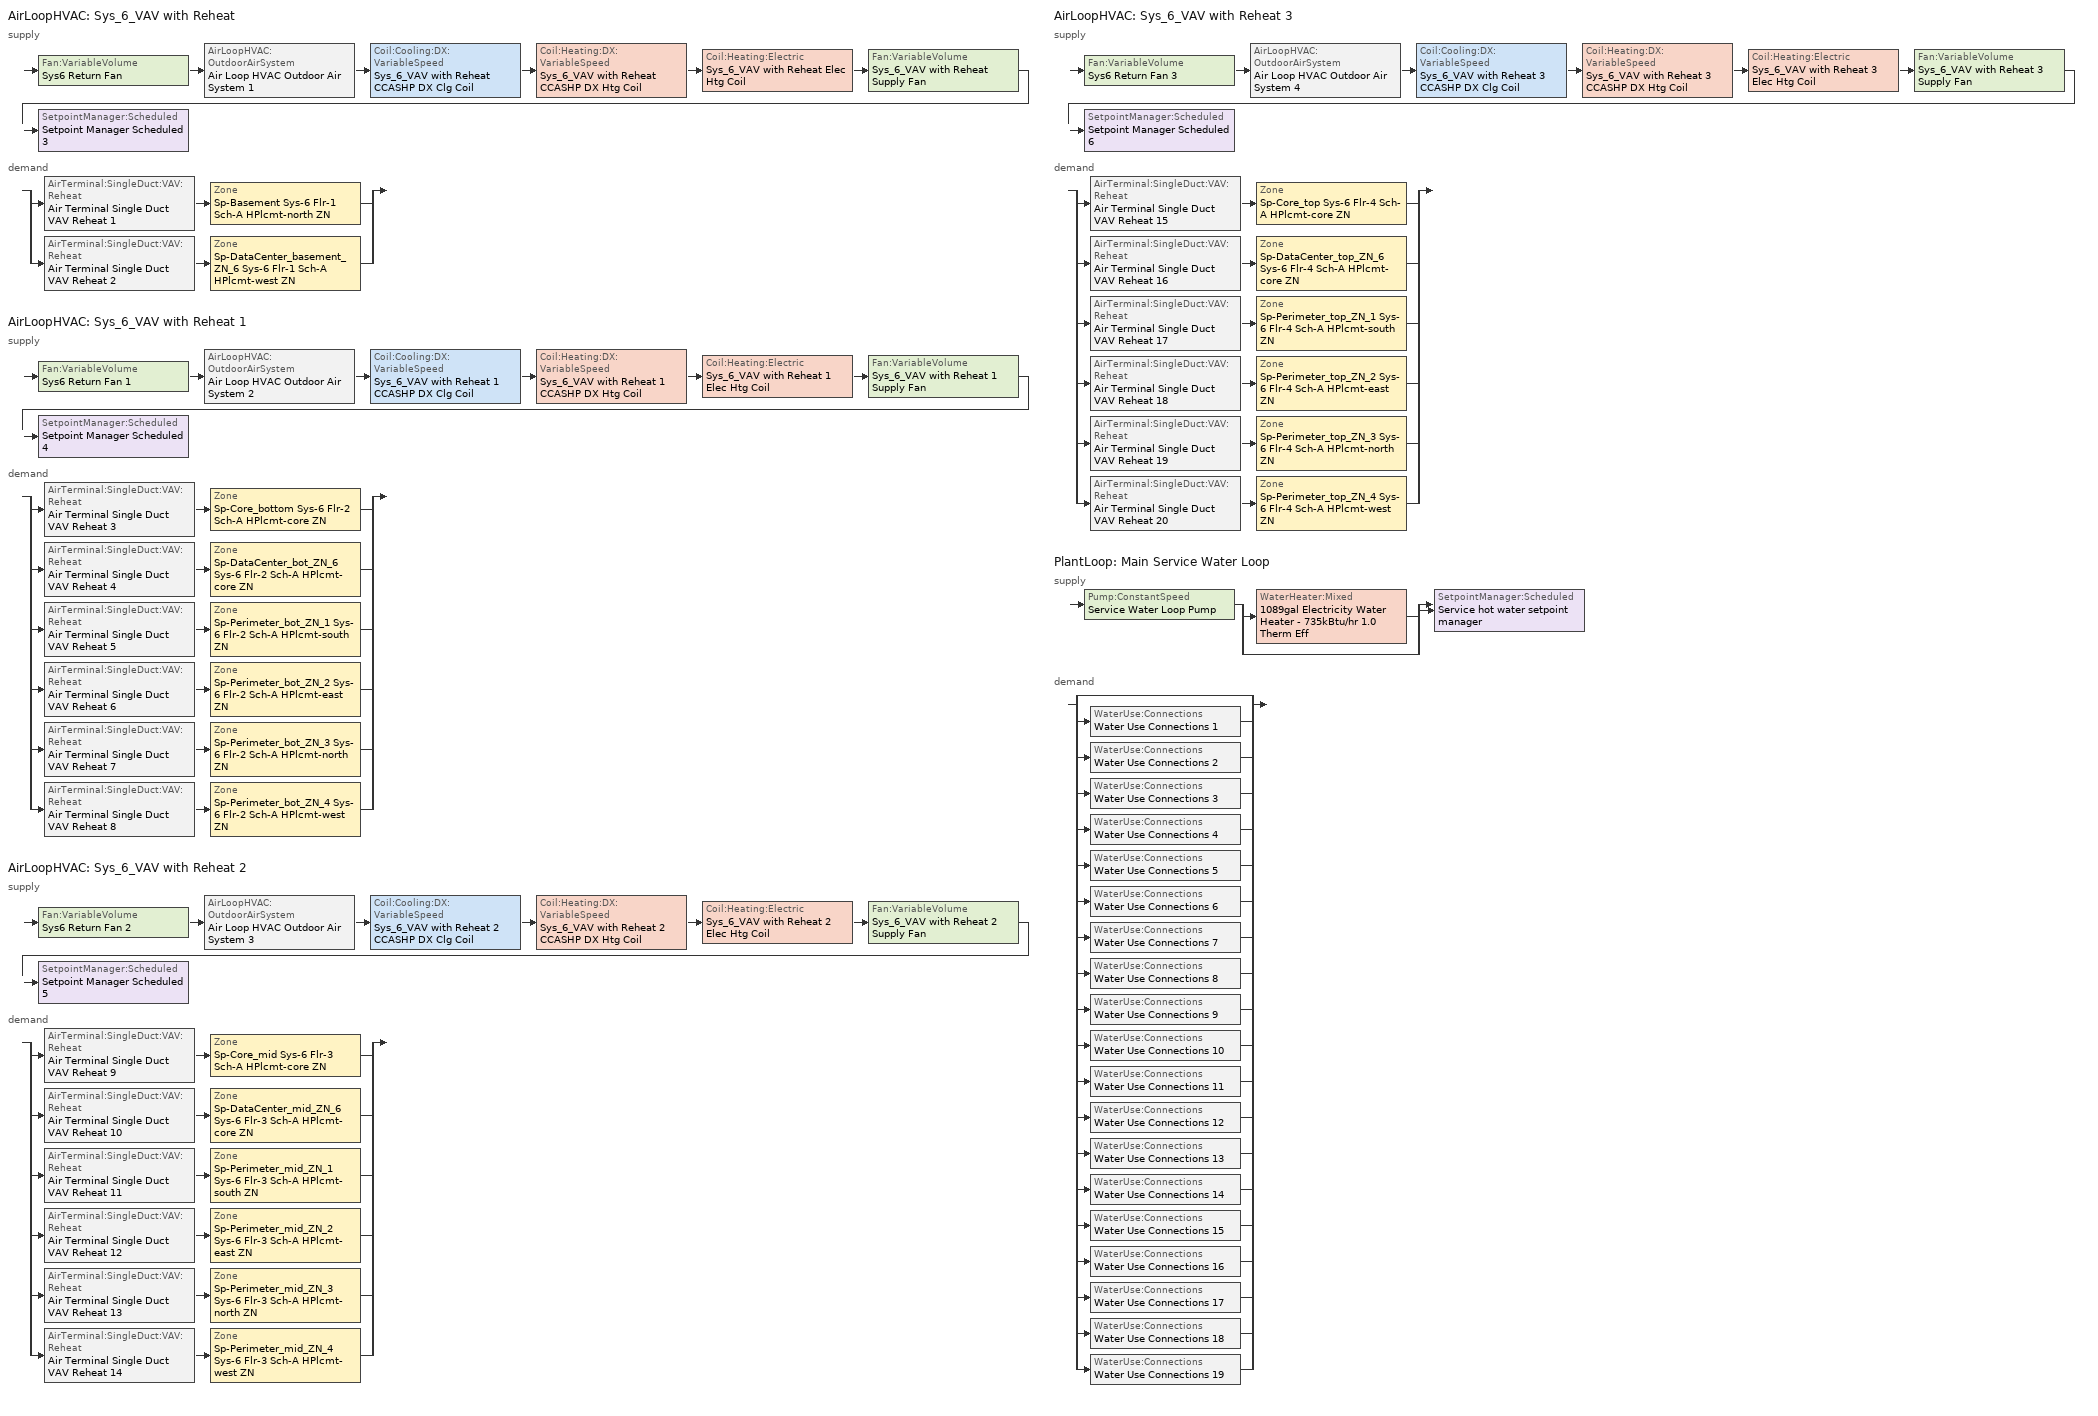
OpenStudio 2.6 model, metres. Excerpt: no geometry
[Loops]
AirLoopHVAC 'Sys_6_VAV with Reheat'
 supply: Fan:VariableVolume 'Sys6 Return Fan' > AirLoopHVAC:OutdoorAirSystem 'Air Loop HVAC Outdoor Air System 1' > Coil:Cooling:DX:VariableSpeed 'Sys_6_VAV with Reheat CCASHP DX Clg Coil' > Coil:Heating:DX:VariableSpeed 'Sys_6_VAV with Reheat CCASHP DX Htg Coil' > Coil:Heating:Electric 'Sys_6_VAV with Reheat Elec Htg Coil' > Fan:VariableVolume 'Sys_6_VAV with Reheat Supply Fan' > SetpointManager:Scheduled 'Setpoint Manager Scheduled 3'
 demand: split
  | AirTerminal:SingleDuct:VAV:Reheat 'Air Terminal Single Duct VAV Reheat 1' > Zone 'Sp-Basement Sys-6 Flr-1 Sch-A HPlcmt-north ZN'
  | AirTerminal:SingleDuct:VAV:Reheat 'Air Terminal Single Duct VAV Reheat 2' > Zone 'Sp-DataCenter_basement_ZN_6 Sys-6 Flr-1 Sch-A HPlcmt-west ZN'
AirLoopHVAC 'Sys_6_VAV with Reheat 1'
 supply: Fan:VariableVolume 'Sys6 Return Fan 1' > AirLoopHVAC:OutdoorAirSystem 'Air Loop HVAC Outdoor Air System 2' > Coil:Cooling:DX:VariableSpeed 'Sys_6_VAV with Reheat 1 CCASHP DX Clg Coil' > Coil:Heating:DX:VariableSpeed 'Sys_6_VAV with Reheat 1 CCASHP DX Htg Coil' > Coil:Heating:Electric 'Sys_6_VAV with Reheat 1 Elec Htg Coil' > Fan:VariableVolume 'Sys_6_VAV with Reheat 1 Supply Fan' > SetpointManager:Scheduled 'Setpoint Manager Scheduled 4'
 demand: split
  | AirTerminal:SingleDuct:VAV:Reheat 'Air Terminal Single Duct VAV Reheat 3' > Zone 'Sp-Core_bottom Sys-6 Flr-2 Sch-A HPlcmt-core ZN'
  | AirTerminal:SingleDuct:VAV:Reheat 'Air Terminal Single Duct VAV Reheat 4' > Zone 'Sp-DataCenter_bot_ZN_6 Sys-6 Flr-2 Sch-A HPlcmt-core ZN'
  | AirTerminal:SingleDuct:VAV:Reheat 'Air Terminal Single Duct VAV Reheat 5' > Zone 'Sp-Perimeter_bot_ZN_1 Sys-6 Flr-2 Sch-A HPlcmt-south ZN'
  | AirTerminal:SingleDuct:VAV:Reheat 'Air Terminal Single Duct VAV Reheat 6' > Zone 'Sp-Perimeter_bot_ZN_2 Sys-6 Flr-2 Sch-A HPlcmt-east ZN'
  | AirTerminal:SingleDuct:VAV:Reheat 'Air Terminal Single Duct VAV Reheat 7' > Zone 'Sp-Perimeter_bot_ZN_3 Sys-6 Flr-2 Sch-A HPlcmt-north ZN'
  | AirTerminal:SingleDuct:VAV:Reheat 'Air Terminal Single Duct VAV Reheat 8' > Zone 'Sp-Perimeter_bot_ZN_4 Sys-6 Flr-2 Sch-A HPlcmt-west ZN'
AirLoopHVAC 'Sys_6_VAV with Reheat 2'
 supply: Fan:VariableVolume 'Sys6 Return Fan 2' > AirLoopHVAC:OutdoorAirSystem 'Air Loop HVAC Outdoor Air System 3' > Coil:Cooling:DX:VariableSpeed 'Sys_6_VAV with Reheat 2 CCASHP DX Clg Coil' > Coil:Heating:DX:VariableSpeed 'Sys_6_VAV with Reheat 2 CCASHP DX Htg Coil' > Coil:Heating:Electric 'Sys_6_VAV with Reheat 2 Elec Htg Coil' > Fan:VariableVolume 'Sys_6_VAV with Reheat 2 Supply Fan' > SetpointManager:Scheduled 'Setpoint Manager Scheduled 5'
 demand: split
  | AirTerminal:SingleDuct:VAV:Reheat 'Air Terminal Single Duct VAV Reheat 9' > Zone 'Sp-Core_mid Sys-6 Flr-3 Sch-A HPlcmt-core ZN'
  | AirTerminal:SingleDuct:VAV:Reheat 'Air Terminal Single Duct VAV Reheat 10' > Zone 'Sp-DataCenter_mid_ZN_6 Sys-6 Flr-3 Sch-A HPlcmt-core ZN'
  | AirTerminal:SingleDuct:VAV:Reheat 'Air Terminal Single Duct VAV Reheat 11' > Zone 'Sp-Perimeter_mid_ZN_1 Sys-6 Flr-3 Sch-A HPlcmt-south ZN'
  | AirTerminal:SingleDuct:VAV:Reheat 'Air Terminal Single Duct VAV Reheat 12' > Zone 'Sp-Perimeter_mid_ZN_2 Sys-6 Flr-3 Sch-A HPlcmt-east ZN'
  | AirTerminal:SingleDuct:VAV:Reheat 'Air Terminal Single Duct VAV Reheat 13' > Zone 'Sp-Perimeter_mid_ZN_3 Sys-6 Flr-3 Sch-A HPlcmt-north ZN'
  | AirTerminal:SingleDuct:VAV:Reheat 'Air Terminal Single Duct VAV Reheat 14' > Zone 'Sp-Perimeter_mid_ZN_4 Sys-6 Flr-3 Sch-A HPlcmt-west ZN'
AirLoopHVAC 'Sys_6_VAV with Reheat 3'
 supply: Fan:VariableVolume 'Sys6 Return Fan 3' > AirLoopHVAC:OutdoorAirSystem 'Air Loop HVAC Outdoor Air System 4' > Coil:Cooling:DX:VariableSpeed 'Sys_6_VAV with Reheat 3 CCASHP DX Clg Coil' > Coil:Heating:DX:VariableSpeed 'Sys_6_VAV with Reheat 3 CCASHP DX Htg Coil' > Coil:Heating:Electric 'Sys_6_VAV with Reheat 3 Elec Htg Coil' > Fan:VariableVolume 'Sys_6_VAV with Reheat 3 Supply Fan' > SetpointManager:Scheduled 'Setpoint Manager Scheduled 6'
 demand: split
  | AirTerminal:SingleDuct:VAV:Reheat 'Air Terminal Single Duct VAV Reheat 15' > Zone 'Sp-Core_top Sys-6 Flr-4 Sch-A HPlcmt-core ZN'
  | AirTerminal:SingleDuct:VAV:Reheat 'Air Terminal Single Duct VAV Reheat 16' > Zone 'Sp-DataCenter_top_ZN_6 Sys-6 Flr-4 Sch-A HPlcmt-core ZN'
  | AirTerminal:SingleDuct:VAV:Reheat 'Air Terminal Single Duct VAV Reheat 17' > Zone 'Sp-Perimeter_top_ZN_1 Sys-6 Flr-4 Sch-A HPlcmt-south ZN'
  | AirTerminal:SingleDuct:VAV:Reheat 'Air Terminal Single Duct VAV Reheat 18' > Zone 'Sp-Perimeter_top_ZN_2 Sys-6 Flr-4 Sch-A HPlcmt-east ZN'
  | AirTerminal:SingleDuct:VAV:Reheat 'Air Terminal Single Duct VAV Reheat 19' > Zone 'Sp-Perimeter_top_ZN_3 Sys-6 Flr-4 Sch-A HPlcmt-north ZN'
  | AirTerminal:SingleDuct:VAV:Reheat 'Air Terminal Single Duct VAV Reheat 20' > Zone 'Sp-Perimeter_top_ZN_4 Sys-6 Flr-4 Sch-A HPlcmt-west ZN'
PlantLoop 'Main Service Water Loop'
 supply: Pump:ConstantSpeed 'Service Water Loop Pump' > split
  | WaterHeater:Mixed '1089gal Electricity Water Heater - 735kBtu/hr 1.0 Therm Eff'
  | bypass
  join > SetpointManager:Scheduled 'Service hot water setpoint manager'
 demand: split
  | bypass
  | WaterUse:Connections 'Water Use Connections 1'
  | WaterUse:Connections 'Water Use Connections 2'
  | WaterUse:Connections 'Water Use Connections 3'
  | WaterUse:Connections 'Water Use Connections 4'
  | WaterUse:Connections 'Water Use Connections 5'
  | WaterUse:Connections 'Water Use Connections 6'
  | WaterUse:Connections 'Water Use Connections 7'
  | WaterUse:Connections 'Water Use Connections 8'
  | WaterUse:Connections 'Water Use Connections 9'
  | WaterUse:Connections 'Water Use Connections 10'
  | WaterUse:Connections 'Water Use Connections 11'
  | WaterUse:Connections 'Water Use Connections 12'
  | WaterUse:Connections 'Water Use Connections 13'
  | WaterUse:Connections 'Water Use Connections 14'
  | WaterUse:Connections 'Water Use Connections 15'
  | WaterUse:Connections 'Water Use Connections 16'
  | WaterUse:Connections 'Water Use Connections 17'
  | WaterUse:Connections 'Water Use Connections 18'
  | WaterUse:Connections 'Water Use Connections 19'
[Sizing:Zone] Zone Cooling Design Supply Air Temperature Input Method=SupplyAirTemperature; Zone Cooling Design Supply Air Temperature {C}=13; Zone Cooling Design Supply Air Temperature Difference {deltaC}=11.11; Zone Heating Design Supply Air Temperature Input Method=SupplyAirTemperature; Zone Heating Design Supply Air Temperature {C}=43; Zone Heating Design Supply Air Temperature Difference {deltaC}=11.11; Zone Cooling Design Supply Air Humidity Ratio {kg-H2O/kg-air}=0.0085; Zone Heating Design Supply Air Humidity Ratio {kg-H2O/kg-air}=0.008; Zone Heating Sizing Factor=1.3; Zone Cooling Sizing Factor=1.1; Cooling Design Air Flow Method=DesignDay; Heating Design Air Flow Method=DesignDay; Account for Dedicated Outdoor Air System=No; Dedicated Outdoor Air System Control Strategy=NeutralSupplyAir; Dedicated Outdoor Air Low Setpoint Temperature for Design {C}=autosize; Dedicated Outdoor Air High Setpoint Temperature for Design {C}=autosize
Sp-Basement Sys-6 Flr-1 Sch-A HPlcmt-north ZN; Sp-DataCenter_basement_ZN_6 Sys-6 Flr-1 Sch-A HPlcmt-west ZN; Sp-Perimeter_bot_ZN_3 Sys-6 Flr-2 Sch-A HPlcmt-north ZN; Sp-Perimeter_bot_ZN_2 Sys-6 Flr-2 Sch-A HPlcmt-east ZN; Sp-Perimeter_bot_ZN_4 Sys-6 Flr-2 Sch-A HPlcmt-west ZN; Sp-Perimeter_bot_ZN_1 Sys-6 Flr-2 Sch-A HPlcmt-south ZN; Sp-Core_bottom Sys-6 Flr-2 Sch-A HPlcmt-core ZN; Sp-DataCenter_bot_ZN_6 Sys-6 Flr-2 Sch-A HPlcmt-core ZN; Sp-Perimeter_mid_ZN_3 Sys-6 Flr-3 Sch-A HPlcmt-north ZN; Sp-Perimeter_mid_ZN_2 Sys-6 Flr-3 Sch-A HPlcmt-east ZN; Sp-Perimeter_mid_ZN_4 Sys-6 Flr-3 Sch-A HPlcmt-west ZN; Sp-Perimeter_mid_ZN_1 Sys-6 Flr-3 Sch-A HPlcmt-south ZN; Sp-Core_mid Sys-6 Flr-3 Sch-A HPlcmt-core ZN; Sp-DataCenter_mid_ZN_6 Sys-6 Flr-3 Sch-A HPlcmt-core ZN; Sp-Perimeter_top_ZN_3 Sys-6 Flr-4 Sch-A HPlcmt-north ZN; Sp-Perimeter_top_ZN_2 Sys-6 Flr-4 Sch-A HPlcmt-east ZN; Sp-Perimeter_top_ZN_4 Sys-6 Flr-4 Sch-A HPlcmt-west ZN; Sp-Perimeter_top_ZN_1 Sys-6 Flr-4 Sch-A HPlcmt-south ZN; Sp-Core_top Sys-6 Flr-4 Sch-A HPlcmt-core ZN; Sp-DataCenter_top_ZN_6 Sys-6 Flr-4 Sch-A HPlcmt-core ZN
[Zone equipment]
Sp-Basement Sys-6 Flr-1 Sch-A HPlcmt-north ZN: Air Terminal Single Duct VAV Reheat 1, Sp-Basement Sys-6 Flr-1 Sch-A HPlcmt-north ZN Elec Baseboard
Sp-DataCenter_basement_ZN_6 Sys-6 Flr-1 Sch-A HPlcmt-west ZN: Air Terminal Single Duct VAV Reheat 2, Sp-DataCenter_basement_ZN_6 Sys-6 Flr-1 Sch-A HPlcmt-west ZN Elec Baseboard
Sp-Perimeter_bot_ZN_3 Sys-6 Flr-2 Sch-A HPlcmt-north ZN: Air Terminal Single Duct VAV Reheat 7, Sp-Perimeter_bot_ZN_3 Sys-6 Flr-2 Sch-A HPlcmt-north ZN Elec Baseboard
Sp-Perimeter_bot_ZN_2 Sys-6 Flr-2 Sch-A HPlcmt-east ZN: Air Terminal Single Duct VAV Reheat 6, Sp-Perimeter_bot_ZN_2 Sys-6 Flr-2 Sch-A HPlcmt-east ZN Elec Baseboard
Sp-Perimeter_bot_ZN_4 Sys-6 Flr-2 Sch-A HPlcmt-west ZN: Air Terminal Single Duct VAV Reheat 8, Sp-Perimeter_bot_ZN_4 Sys-6 Flr-2 Sch-A HPlcmt-west ZN Elec Baseboard
Sp-Perimeter_bot_ZN_1 Sys-6 Flr-2 Sch-A HPlcmt-south ZN: Air Terminal Single Duct VAV Reheat 5, Sp-Perimeter_bot_ZN_1 Sys-6 Flr-2 Sch-A HPlcmt-south ZN Elec Baseboard
Sp-Core_bottom Sys-6 Flr-2 Sch-A HPlcmt-core ZN: Air Terminal Single Duct VAV Reheat 3, Sp-Core_bottom Sys-6 Flr-2 Sch-A HPlcmt-core ZN Elec Baseboard
Sp-DataCenter_bot_ZN_6 Sys-6 Flr-2 Sch-A HPlcmt-core ZN: Air Terminal Single Duct VAV Reheat 4, Sp-DataCenter_bot_ZN_6 Sys-6 Flr-2 Sch-A HPlcmt-core ZN Elec Baseboard
Sp-Perimeter_mid_ZN_3 Sys-6 Flr-3 Sch-A HPlcmt-north ZN: Air Terminal Single Duct VAV Reheat 13, Sp-Perimeter_mid_ZN_3 Sys-6 Flr-3 Sch-A HPlcmt-north ZN Elec Baseboard
Sp-Perimeter_mid_ZN_2 Sys-6 Flr-3 Sch-A HPlcmt-east ZN: Air Terminal Single Duct VAV Reheat 12, Sp-Perimeter_mid_ZN_2 Sys-6 Flr-3 Sch-A HPlcmt-east ZN Elec Baseboard
Sp-Perimeter_mid_ZN_4 Sys-6 Flr-3 Sch-A HPlcmt-west ZN: Air Terminal Single Duct VAV Reheat 14, Sp-Perimeter_mid_ZN_4 Sys-6 Flr-3 Sch-A HPlcmt-west ZN Elec Baseboard
Sp-Perimeter_mid_ZN_1 Sys-6 Flr-3 Sch-A HPlcmt-south ZN: Air Terminal Single Duct VAV Reheat 11, Sp-Perimeter_mid_ZN_1 Sys-6 Flr-3 Sch-A HPlcmt-south ZN Elec Baseboard
Sp-Core_mid Sys-6 Flr-3 Sch-A HPlcmt-core ZN: Air Terminal Single Duct VAV Reheat 9, Sp-Core_mid Sys-6 Flr-3 Sch-A HPlcmt-core ZN Elec Baseboard
Sp-DataCenter_mid_ZN_6 Sys-6 Flr-3 Sch-A HPlcmt-core ZN: Air Terminal Single Duct VAV Reheat 10, Sp-DataCenter_mid_ZN_6 Sys-6 Flr-3 Sch-A HPlcmt-core ZN Elec Baseboard
Sp-Perimeter_top_ZN_3 Sys-6 Flr-4 Sch-A HPlcmt-north ZN: Air Terminal Single Duct VAV Reheat 19, Sp-Perimeter_top_ZN_3 Sys-6 Flr-4 Sch-A HPlcmt-north ZN Elec Baseboard
Sp-Perimeter_top_ZN_2 Sys-6 Flr-4 Sch-A HPlcmt-east ZN: Air Terminal Single Duct VAV Reheat 18, Sp-Perimeter_top_ZN_2 Sys-6 Flr-4 Sch-A HPlcmt-east ZN Elec Baseboard
Sp-Perimeter_top_ZN_4 Sys-6 Flr-4 Sch-A HPlcmt-west ZN: Air Terminal Single Duct VAV Reheat 20, Sp-Perimeter_top_ZN_4 Sys-6 Flr-4 Sch-A HPlcmt-west ZN Elec Baseboard
Sp-Perimeter_top_ZN_1 Sys-6 Flr-4 Sch-A HPlcmt-south ZN: Air Terminal Single Duct VAV Reheat 17, Sp-Perimeter_top_ZN_1 Sys-6 Flr-4 Sch-A HPlcmt-south ZN Elec Baseboard
Sp-Core_top Sys-6 Flr-4 Sch-A HPlcmt-core ZN: Air Terminal Single Duct VAV Reheat 15, Sp-Core_top Sys-6 Flr-4 Sch-A HPlcmt-core ZN Elec Baseboard
Sp-DataCenter_top_ZN_6 Sys-6 Flr-4 Sch-A HPlcmt-core ZN: Air Terminal Single Duct VAV Reheat 16, Sp-DataCenter_top_ZN_6 Sys-6 Flr-4 Sch-A HPlcmt-core ZN Elec Baseboard
[AirLoopHVAC] Design Supply Air Flow Rate {m3/s}=AutoSize
Name | Availability Schedule
Sys_6_VAV with Reheat | Sys_6_VAV with Reheat Occ Sch
Sys_6_VAV with Reheat 1 | Sys_6_VAV with Reheat 1 Occ Sch
Sys_6_VAV with Reheat 2 | Sys_6_VAV with Reheat 2 Occ Sch
Sys_6_VAV with Reheat 3 | Sys_6_VAV with Reheat 3 Occ Sch
[Sizing:System] Type of Load to Size On=Sensible; Design Outdoor Air Flow Rate {m3/s}=Autosize; Minimum System Air Flow Ratio=0.3; Preheat Design Temperature {C}=7; Preheat Design Humidity Ratio {kg-H2O/kg-Air}=0.008; Precool Design Temperature {C}=12.8; Precool Design Humidity Ratio {kg-H2O/kg-Air}=0.008; Central Cooling Design Supply Air Temperature {C}=13; Central Heating Design Supply Air Temperature {C}=13.1; Sizing Option=NonCoincident; 100% Outdoor Air in Cooling=No; 100% Outdoor Air in Heating=No; Central Cooling Design Supply Air Humidity Ratio {kg-H2O/kg-Air}=0.0085; Central Heating Design Supply Air Humidity Ratio {kg-H2O/kg-Air}=0.008; Cooling Design Air Flow Method=DesignDay; Cooling Design Air Flow Rate {m3/s}=0; Heating Design Air Flow Method=DesignDay; Heating Design Air Flow Rate {m3/s}=0; System Outdoor Air Method=ZoneSum; Zone Maximum Outdoor Air Fraction=1; Cooling Supply Air Flow Rate Per Floor Area {m3/s-m2}=0.00996765; Cooling Fraction of Autosized Cooling Supply Air Flow Rate=1; Cooling Supply Air Flow Rate Per Unit Cooling Capacity {m3/s-W}=3.94755e-05; Heating Supply Air Flow Rate Per Floor Area {m3/s-m2}=0.00996765; Heating Fraction of Autosized Heating Supply Air Flow Rate=1; Heating Fraction of Autosized Cooling Supply Air Flow Rate=1; Heating Supply Air Flow Rate Per Unit Heating Capacity {m3/s-W}=3.15882e-05; Cooling Design Capacity Method=CoolingDesignCapacity; Cooling Design Capacity {W}=autosize; Cooling Design Capacity Per Floor Area {W/m2}=234.7; Fraction of Autosized Cooling Design Capacity=1; Heating Design Capacity Method=HeatingDesignCapacity; Heating Design Capacity {W}=autosize; Heating Design Capacity Per Floor Area {W/m2}=157; Fraction of Autosized Heating Design Capacity=1; Central Cooling Capacity Control Method=OnOff
Sys_6_VAV with Reheat; Sys_6_VAV with Reheat 1; Sys_6_VAV with Reheat 2; Sys_6_VAV with Reheat 3
[Fan:VariableVolume] Availability Schedule=Always On Discrete; Maximum Flow Rate {m3/s}=Autosize; Fan Power Minimum Flow Rate Input Method=Fraction; Fan Power Minimum Air Flow Rate {m3/s}=0; Motor In Airstream Fraction=1; Fan Power Coefficient 5=0
Name | Fan Efficiency | Pressure Rise {Pa} | Fan Power Minimum Flow Fraction | Motor Efficiency | Fan Power Coefficient 1 | Fan Power Coefficient 2 | Fan Power Coefficient 3 | Fan Power Coefficient 4
Sys6 Return Fan; Sys6 Return Fan 1; Sys6 Return Fan 3 | 0.299975 | 250 | 0.68 | 0.4615 | -2.4176 | 9.5874 | -11.559 | 5.4009
Sys6 Return Fan 2 | 0.299975 | 250 | 0.22 | 0.4615 | -0.3477 | 4.0976 | -5.0024 | 2.268
Sys_6_VAV with Reheat 2 Supply Fan | 0.549965 | 1000 | 0.22 | 0.8461 | -0.3477 | 4.0976 | -5.0024 | 2.268
Sys_6_VAV with Reheat 3 Supply Fan; Sys_6_VAV with Reheat 1 Supply Fan | 0.549965 | 1000 | 0.5 | 0.8461 | -4.1457 | 16.803 | -19.471 | 7.8488
Sys_6_VAV with Reheat Supply Fan | 0.549965 | 1000 | 0.68 | 0.8461 | -2.4176 | 9.5874 | -11.559 | 5.4009
[Controller:OutdoorAir] Minimum Outdoor Air Flow Rate {m3/s}=autosize; Maximum Outdoor Air Flow Rate {m3/s}=Autosize; Economizer Control Type=DifferentialEnthalpy; Economizer Control Action Type=ModulateFlow; Lockout Type=NoLockout; Minimum Limit Type=FixedMinimum; High Humidity Control=No; Heat Recovery Bypass Control Type=BypassWhenOAFlowGreaterThanMinimum
Name | Minimum Outdoor Air Schedule | Controller Mechanical Ventilation
Controller Outdoor Air 1 | Sys_6_VAV with Reheat Occ Sch | Controller Mechanical Ventilation 1
Controller Outdoor Air 2 | Sys_6_VAV with Reheat 1 Occ Sch | Controller Mechanical Ventilation 2
Controller Outdoor Air 3 | Sys_6_VAV with Reheat 2 Occ Sch | Controller Mechanical Ventilation 3
Controller Outdoor Air 4 | Sys_6_VAV with Reheat 3 Occ Sch | Controller Mechanical Ventilation 4
[Controller:MechanicalVentilation] Availability Schedule=Always On Discrete; System Outdoor Air Method=ZoneSum
Controller Mechanical Ventilation 1; Controller Mechanical Ventilation 2; Controller Mechanical Ventilation 3; Controller Mechanical Ventilation 4
[AirLoopHVAC:OutdoorAirSystem]
Name | Controller
Air Loop HVAC Outdoor Air System 1 | Controller Outdoor Air 1
Air Loop HVAC Outdoor Air System 2 | Controller Outdoor Air 2
Air Loop HVAC Outdoor Air System 3 | Controller Outdoor Air 3
Air Loop HVAC Outdoor Air System 4 | Controller Outdoor Air 4
[SetpointManager:Scheduled] Control Variable=Temperature
Name | Schedule
Setpoint Manager Scheduled 3 | Supply Air Temp
Setpoint Manager Scheduled 4 | Supply Air Temp 1
Setpoint Manager Scheduled 5 | Supply Air Temp 2
Setpoint Manager Scheduled 6 | Supply Air Temp 3
Service hot water setpoint manager | Service Water Loop Temp - 140F
[Coil:Heating:Electric] Availability Schedule=Always On Discrete
Coil Heating Electric 2; Coil Heating Electric 3; Coil Heating Electric 5; Coil Heating Electric 6; Coil Heating Electric 7; Coil Heating Electric 8; Coil Heating Electric 9; Coil Heating Electric 10; Coil Heating Electric 12; Coil Heating Electric 13; Coil Heating Electric 14; Coil Heating Electric 15; Coil Heating Electric 16; Coil Heating Electric 17; Coil Heating Electric 19; Coil Heating Electric 20; Coil Heating Electric 21; Coil Heating Electric 22; Coil Heating Electric 23; Coil Heating Electric 24; Sys_6_VAV with Reheat 2 Elec Htg Coil; Sys_6_VAV with Reheat 3 Elec Htg Coil; Sys_6_VAV with Reheat 1 Elec Htg Coil; Sys_6_VAV with Reheat Elec Htg Coil
[AirTerminal:SingleDuct:VAV:Reheat] Availability Schedule=Always On Discrete; Maximum Air Flow Rate {m3/s}=AutoSize; Zone Minimum Air Flow Input Method=Constant; Constant Minimum Air Flow Fraction=0.3; Maximum Hot Water or Steam Flow Rate {m3/s}=AutoSize; Minimum Hot Water or Steam Flow Rate {m3/s}=0; Convergence Tolerance=0.001; Damper Heating Action=Normal; Maximum Flow per Zone Floor Area During Reheat {m3/s-m2}=AutoSize; Maximum Flow Fraction During Reheat=0.5; Maximum Reheat Air Temperature {C}=43; Control For Outdoor Air=No
Name | Fixed Minimum Air Flow Rate {m3/s} | Reheat Coil
Air Terminal Single Duct VAV Reheat 1 | 5.55885 | Coil Heating Electric 2
Air Terminal Single Duct VAV Reheat 2 | 1.56736 | Coil Heating Electric 3
Air Terminal Single Duct VAV Reheat 3 | 4.99224 | Coil Heating Electric 5
Air Terminal Single Duct VAV Reheat 4 | 0.0724055 | Coil Heating Electric 6
Air Terminal Single Duct VAV Reheat 5 | 0.626839 | Coil Heating Electric 7
Air Terminal Single Duct VAV Reheat 6 | 0.40395 | Coil Heating Electric 8
Air Terminal Single Duct VAV Reheat 7 | 0.626826 | Coil Heating Electric 9
Air Terminal Single Duct VAV Reheat 8 | 0.40395 | Coil Heating Electric 10
Air Terminal Single Duct VAV Reheat 9 | 4.99224 | Coil Heating Electric 12
Air Terminal Single Duct VAV Reheat 10 | 0.0724055 | Coil Heating Electric 13
Air Terminal Single Duct VAV Reheat 11 | 0.626839 | Coil Heating Electric 14
Air Terminal Single Duct VAV Reheat 12 | 0.40395 | Coil Heating Electric 15
Air Terminal Single Duct VAV Reheat 13 | 0.626826 | Coil Heating Electric 16
Air Terminal Single Duct VAV Reheat 14 | 0.40395 | Coil Heating Electric 17
Air Terminal Single Duct VAV Reheat 15 | 4.99224 | Coil Heating Electric 19
Air Terminal Single Duct VAV Reheat 16 | 0.0724055 | Coil Heating Electric 20
Air Terminal Single Duct VAV Reheat 17 | 0.626839 | Coil Heating Electric 21
Air Terminal Single Duct VAV Reheat 18 | 0.40395 | Coil Heating Electric 22
Air Terminal Single Duct VAV Reheat 19 | 0.626826 | Coil Heating Electric 23
Air Terminal Single Duct VAV Reheat 20 | 0.40395 | Coil Heating Electric 24
[ZoneHVAC:Baseboard:Convective:Electric] Availability Schedule=Always On Discrete; Efficiency=1
Name | Nominal Capacity {W}
Sp-Core_mid Sys-6 Flr-3 Sch-A HPlcmt-core ZN Elec Baseboard; Sp-Core_bottom Sys-6 Flr-2 Sch-A HPlcmt-core ZN Elec Baseboard; Sp-Basement Sys-6 Flr-1 Sch-A HPlcmt-north ZN Elec Baseboard; Sp-DataCenter_basement_ZN_6 Sys-6 Flr-1 Sch-A HPlcmt-west ZN Elec Baseboard | 0
Sp-DataCenter_mid_ZN_6 Sys-6 Flr-3 Sch-A HPlcmt-core ZN Elec Baseboard | 6082.58
Sp-Perimeter_mid_ZN_1 Sys-6 Flr-3 Sch-A HPlcmt-south ZN Elec Baseboard | 139023
Sp-Perimeter_mid_ZN_2 Sys-6 Flr-3 Sch-A HPlcmt-east ZN Elec Baseboard | 91894.1
Sp-Perimeter_mid_ZN_3 Sys-6 Flr-3 Sch-A HPlcmt-north ZN Elec Baseboard | 136230
Sp-Perimeter_mid_ZN_4 Sys-6 Flr-3 Sch-A HPlcmt-west ZN Elec Baseboard | 98965.6
Sp-Core_top Sys-6 Flr-4 Sch-A HPlcmt-core ZN Elec Baseboard | 84413.5
Sp-DataCenter_top_ZN_6 Sys-6 Flr-4 Sch-A HPlcmt-core ZN Elec Baseboard | 3522.81
Sp-Perimeter_top_ZN_1 Sys-6 Flr-4 Sch-A HPlcmt-south ZN Elec Baseboard | 26667.4
Sp-Perimeter_top_ZN_2 Sys-6 Flr-4 Sch-A HPlcmt-east ZN Elec Baseboard | 17432.3
Sp-Perimeter_top_ZN_3 Sys-6 Flr-4 Sch-A HPlcmt-north ZN Elec Baseboard | 26398.6
Sp-Perimeter_top_ZN_4 Sys-6 Flr-4 Sch-A HPlcmt-west ZN Elec Baseboard | 17442.3
Sp-DataCenter_bot_ZN_6 Sys-6 Flr-2 Sch-A HPlcmt-core ZN Elec Baseboard | 226.043
Sp-Perimeter_bot_ZN_1 Sys-6 Flr-2 Sch-A HPlcmt-south ZN Elec Baseboard | 9346.21
Sp-Perimeter_bot_ZN_2 Sys-6 Flr-2 Sch-A HPlcmt-east ZN Elec Baseboard | 6221.08
Sp-Perimeter_bot_ZN_3 Sys-6 Flr-2 Sch-A HPlcmt-north ZN Elec Baseboard | 9153.57
Sp-Perimeter_bot_ZN_4 Sys-6 Flr-2 Sch-A HPlcmt-west ZN Elec Baseboard | 6468.7
[PlantLoop]
Main Service Water Loop: Glycol Concentration=0; Maximum Loop Temperature {C}=60; Minimum Loop Temperature {C}=10; Plant Loop Volume {m3}=Autocalculate; Load Distribution Scheme=Optimal
[Sizing:Plant]
Main Service Water Loop: Loop Type=Heating; Design Loop Exit Temperature {C}=60; Loop Design Temperature Difference {deltaC}=5; Sizing Option=NonCoincident; Zone Timesteps in Averaging Window=1; Coincident Sizing Factor Mode=None
[Pump:ConstantSpeed]
Service Water Loop Pump: Rated Flow Rate {m3/s}=autosize; Rated Pump Head {Pa}=1.48663e+06; Rated Power Consumption {W}=autosize; Motor Efficiency=0.895; Fraction of Motor Inefficiencies to Fluid Stream=0; Pump Control Type=Intermittent; Design Power Sizing Method=PowerPerFlowPerPressure; Design Electric Power per Unit Flow Rate {W/(m3/s)}=348701.1; Design Shaft Power per Unit Flow Rate per Unit Head {W-s/m3-Pa}=1.28205
[WaterHeater:Mixed]
1089gal Electricity Water Heater - 735kBtu/hr 1.0 Therm Eff: Tank Volume {m3}=4.12099; Setpoint Temperature Schedule=Service Water Loop Temp - 140F; Deadband Temperature Difference {deltaC}=2; Maximum Temperature Limit {C}=82.2222; Heater Control Type=Cycle; Heater Maximum Capacity {W}=215321; Heater Fuel Type=Electricity; Heater Thermal Efficiency=1; Off Cycle Parasitic Fuel Consumption Rate {W}=249.012; Off Cycle Parasitic Fuel Type=Electricity; Off Cycle Parasitic Heat Fraction to Tank=0.8; On Cycle Parasitic Fuel Consumption Rate {W}=249.012; On Cycle Parasitic Fuel Type=Electricity; On Cycle Parasitic Heat Fraction to Tank=0; Ambient Temperature Indicator=Schedule; Ambient Temperature Schedule=Water Heater Ambient Temp Schedule - 70F; Off Cycle Loss Coefficient to Ambient Temperature {W/K}=8.85353; On Cycle Loss Coefficient to Ambient Temperature {W/K}=8.85353; Use Side Effectiveness=1; Source Side Effectiveness=1; Use Side Design Flow Rate {m3/s}=autosize; Source Side Design Flow Rate {m3/s}=autosize; Indirect Water Heating Recovery Time {hr}=1.5; Source Side Flow Control Mode=IndirectHeatPrimarySetpoint
[WaterUse:Connections]
Name | Water Use Equipment Name 1
Water Use Connections 1 | Core_bottom Service Water Use 0.95gal/min
Water Use Connections 2 | Core_mid Service Water Use 0.95gal/min
Water Use Connections 3 | Core_top Service Water Use 0.95gal/min
Water Use Connections 4 | Datacenter_basement_zn_6 Service Water Use 0.3gal/min
Water Use Connections 5 | Datacenter_bot_zn_6 Service Water Use 0.01gal/min
Water Use Connections 6 | Datacenter_mid_zn_6 Service Water Use 0.01gal/min
Water Use Connections 7 | Datacenter_top_zn_6 Service Water Use 0.01gal/min
Water Use Connections 8 | Perimeter_bot_zn_1 Service Water Use 0.12gal/min
Water Use Connections 9 | Perimeter_bot_zn_2 Service Water Use 0.08gal/min
Water Use Connections 10 | Perimeter_bot_zn_3 Service Water Use 0.12gal/min
Water Use Connections 11 | Perimeter_bot_zn_4 Service Water Use 0.08gal/min
Water Use Connections 12 | Perimeter_mid_zn_1 Service Water Use 0.12gal/min
Water Use Connections 13 | Perimeter_mid_zn_2 Service Water Use 0.08gal/min
Water Use Connections 14 | Perimeter_mid_zn_3 Service Water Use 0.12gal/min
Water Use Connections 15 | Perimeter_mid_zn_4 Service Water Use 0.08gal/min
Water Use Connections 16 | Perimeter_top_zn_1 Service Water Use 0.12gal/min
Water Use Connections 17 | Perimeter_top_zn_2 Service Water Use 0.08gal/min
Water Use Connections 18 | Perimeter_top_zn_3 Service Water Use 0.12gal/min
Water Use Connections 19 | Perimeter_top_zn_4 Service Water Use 0.08gal/min
[WaterUse:Equipment:Definition]
Name | Peak Flow Rate {m3/s} | Target Temperature Schedule | Sensible Fraction Schedule | Latent Fraction Schedule
Core_bottom Service Water Use Def 0.95gal/min | 5.96587e-05 | Schedule Ruleset 5 | Schedule Ruleset 3 | Schedule Ruleset 4
Core_mid Service Water Use Def 0.95gal/min | 5.96587e-05 | Schedule Ruleset 8 | Schedule Ruleset 6 | Schedule Ruleset 7
Core_top Service Water Use Def 0.95gal/min | 5.96587e-05 | Schedule Ruleset 11 | Schedule Ruleset 9 | Schedule Ruleset 10
Datacenter_basement_zn_6 Service Water Use Def 0.3gal/min | 1.87304e-05 | Schedule Ruleset 14 | Schedule Ruleset 12 | Schedule Ruleset 13
Datacenter_bot_zn_6 Service Water Use Def 0.01gal/min | 8.65266e-07 | Schedule Ruleset 17 | Schedule Ruleset 15 | Schedule Ruleset 16
Datacenter_mid_zn_6 Service Water Use Def 0.01gal/min | 8.65266e-07 | Schedule Ruleset 20 | Schedule Ruleset 18 | Schedule Ruleset 19
Datacenter_top_zn_6 Service Water Use Def 0.01gal/min | 8.65266e-07 | Schedule Ruleset 23 | Schedule Ruleset 21 | Schedule Ruleset 22
Perimeter_bot_zn_1 Service Water Use Def 0.12gal/min | 7.4909e-06 | Schedule Ruleset 26 | Schedule Ruleset 24 | Schedule Ruleset 25
Perimeter_bot_zn_2 Service Water Use Def 0.08gal/min | 4.82732e-06 | Schedule Ruleset 29 | Schedule Ruleset 27 | Schedule Ruleset 28
Perimeter_bot_zn_3 Service Water Use Def 0.12gal/min | 7.49074e-06 | Schedule Ruleset 32 | Schedule Ruleset 30 | Schedule Ruleset 31
Perimeter_bot_zn_4 Service Water Use Def 0.08gal/min | 4.82732e-06 | Schedule Ruleset 35 | Schedule Ruleset 33 | Schedule Ruleset 34
Perimeter_mid_zn_1 Service Water Use Def 0.12gal/min | 7.4909e-06 | Schedule Ruleset 38 | Schedule Ruleset 36 | Schedule Ruleset 37
Perimeter_mid_zn_2 Service Water Use Def 0.08gal/min | 4.82732e-06 | Schedule Ruleset 41 | Schedule Ruleset 39 | Schedule Ruleset 40
Perimeter_mid_zn_3 Service Water Use Def 0.12gal/min | 7.49074e-06 | Schedule Ruleset 44 | Schedule Ruleset 42 | Schedule Ruleset 43
Perimeter_mid_zn_4 Service Water Use Def 0.08gal/min | 4.82732e-06 | Schedule Ruleset 47 | Schedule Ruleset 45 | Schedule Ruleset 46
Perimeter_top_zn_1 Service Water Use Def 0.12gal/min | 7.4909e-06 | Schedule Ruleset 50 | Schedule Ruleset 48 | Schedule Ruleset 49
Perimeter_top_zn_2 Service Water Use Def 0.08gal/min | 4.82732e-06 | Schedule Ruleset 53 | Schedule Ruleset 51 | Schedule Ruleset 52
Perimeter_top_zn_3 Service Water Use Def 0.12gal/min | 7.49074e-06 | Schedule Ruleset 56 | Schedule Ruleset 54 | Schedule Ruleset 55
Perimeter_top_zn_4 Service Water Use Def 0.08gal/min | 4.82732e-06 | Schedule Ruleset 59 | Schedule Ruleset 57 | Schedule Ruleset 58
[WaterUse:Equipment] Flow Rate Fraction Schedule=NECB-A-Service Water Heating
Name | Water Use Equipment Definition | Space
Core_bottom Service Water Use 0.95gal/min | Core_bottom Service Water Use Def 0.95gal/min | Core_bottom
Core_mid Service Water Use 0.95gal/min | Core_mid Service Water Use Def 0.95gal/min | Core_mid
Core_top Service Water Use 0.95gal/min | Core_top Service Water Use Def 0.95gal/min | Core_top
Datacenter_basement_zn_6 Service Water Use 0.3gal/min | Datacenter_basement_zn_6 Service Water Use Def 0.3gal/min | DataCenter_basement_ZN_6
Datacenter_bot_zn_6 Service Water Use 0.01gal/min | Datacenter_bot_zn_6 Service Water Use Def 0.01gal/min | DataCenter_bot_ZN_6
Datacenter_mid_zn_6 Service Water Use 0.01gal/min | Datacenter_mid_zn_6 Service Water Use Def 0.01gal/min | DataCenter_mid_ZN_6
Datacenter_top_zn_6 Service Water Use 0.01gal/min | Datacenter_top_zn_6 Service Water Use Def 0.01gal/min | DataCenter_top_ZN_6
Perimeter_bot_zn_1 Service Water Use 0.12gal/min | Perimeter_bot_zn_1 Service Water Use Def 0.12gal/min | Perimeter_bot_ZN_1
Perimeter_bot_zn_2 Service Water Use 0.08gal/min | Perimeter_bot_zn_2 Service Water Use Def 0.08gal/min | Perimeter_bot_ZN_2
Perimeter_bot_zn_3 Service Water Use 0.12gal/min | Perimeter_bot_zn_3 Service Water Use Def 0.12gal/min | Perimeter_bot_ZN_3
Perimeter_bot_zn_4 Service Water Use 0.08gal/min | Perimeter_bot_zn_4 Service Water Use Def 0.08gal/min | Perimeter_bot_ZN_4
Perimeter_mid_zn_1 Service Water Use 0.12gal/min | Perimeter_mid_zn_1 Service Water Use Def 0.12gal/min | Perimeter_mid_ZN_1
Perimeter_mid_zn_2 Service Water Use 0.08gal/min | Perimeter_mid_zn_2 Service Water Use Def 0.08gal/min | Perimeter_mid_ZN_2
Perimeter_mid_zn_3 Service Water Use 0.12gal/min | Perimeter_mid_zn_3 Service Water Use Def 0.12gal/min | Perimeter_mid_ZN_3
Perimeter_mid_zn_4 Service Water Use 0.08gal/min | Perimeter_mid_zn_4 Service Water Use Def 0.08gal/min | Perimeter_mid_ZN_4
Perimeter_top_zn_1 Service Water Use 0.12gal/min | Perimeter_top_zn_1 Service Water Use Def 0.12gal/min | Perimeter_top_ZN_1
Perimeter_top_zn_2 Service Water Use 0.08gal/min | Perimeter_top_zn_2 Service Water Use Def 0.08gal/min | Perimeter_top_ZN_2
Perimeter_top_zn_3 Service Water Use 0.12gal/min | Perimeter_top_zn_3 Service Water Use Def 0.12gal/min | Perimeter_top_ZN_3
Perimeter_top_zn_4 Service Water Use 0.08gal/min | Perimeter_top_zn_4 Service Water Use Def 0.08gal/min | Perimeter_top_ZN_4
[Coil:Cooling:DX:VariableSpeed] Nominal Speed Level=1; Rated Air Flow Rate At Selected Nominal Speed Level {m3/s}=autosize; Nominal Time for Condensate to Begin Leaving the Coil {s}=0; Initial Moisture Evaporation Rate Divided by Steady-State AC Latent Capacity=0; Condenser Type=AirCooled; Evaporative Condenser Pump Rated Power Consumption {W}=0; Crankcase Heater Capacity {W}=1e-06; Maximum Outdoor Dry-Bulb Temperature for Crankcase Heater Operation {C}=10; Basin Heater Capacity {W/K}=1e-06; Basin Heater Setpoint Temperature {C}=2
Name | Gross Rated Total Cooling Capacity At Selected Nominal Speed Level {W} | Energy Part Load Fraction Curve
Sys_6_VAV with Reheat 2 CCASHP DX Clg Coil | 1.95316e+06 | Mitsubishi Hyper Heating VRF CPLFFPLR curve
Sys_6_VAV with Reheat 3 CCASHP DX Clg Coil | 204006 | Mitsubishi Hyper Heating VRF CPLFFPLR curve 1
Sys_6_VAV with Reheat 1 CCASHP DX Clg Coil | 165956 | Mitsubishi Hyper Heating VRF CPLFFPLR curve 2
Sys_6_VAV with Reheat CCASHP DX Clg Coil | 60417.9 | Mitsubishi Hyper Heating VRF CPLFFPLR curve 3
[Coil:Heating:DX:VariableSpeed] Nominal Speed Level=1; Rated Air Flow Rate At Selected Nominal Speed Level {m3/s}=autosize; Minimum Outdoor Dry-Bulb Temperature for Compressor Operation {C}=-20; Maximum Outdoor Dry-Bulb Temperature for Defrost Operation {C}=5; Crankcase Heater Capacity {W}=1e-06; Maximum Outdoor Dry-Bulb Temperature for Crankcase Heater Operation {C}=10; Defrost Strategy=resistive; Defrost Control=timed; Defrost Time Period Fraction=0; Resistive Defrost Heater Capacity {W}=1e-06
Name | Rated Heating Capacity At Selected Nominal Speed Level {W} | Energy Part Load Fraction Curve
Sys_6_VAV with Reheat 2 CCASHP DX Htg Coil | 1.95316e+06 | Mitsubishi Hyper Heating VRF HPLFFPLR curve
Sys_6_VAV with Reheat 3 CCASHP DX Htg Coil | 204006 | Mitsubishi Hyper Heating VRF HPLFFPLR curve 1
Sys_6_VAV with Reheat 1 CCASHP DX Htg Coil | 165956 | Mitsubishi Hyper Heating VRF HPLFFPLR curve 2
Sys_6_VAV with Reheat CCASHP DX Htg Coil | 60417.9 | Mitsubishi Hyper Heating VRF HPLFFPLR curve 3
[Schedule:Ruleset]
Supply Air Temp: Default Day Schedule=Supply Air Temp Default
Supply Air Temp 1: Default Day Schedule=Supply Air Temp Default 1
Supply Air Temp 2: Default Day Schedule=Supply Air Temp Default 2
Supply Air Temp 3: Default Day Schedule=Supply Air Temp Default 3
Service Water Loop Temp - 140F: Default Day Schedule=Service Water Loop Temp - 140F Default
Water Heater Ambient Temp Schedule - 70F: Default Day Schedule=Water Heater Ambient Temp Schedule - 70F Default
Schedule Ruleset 3: Default Day Schedule=Schedule Day 7
Schedule Ruleset 4: Default Day Schedule=Schedule Day 8
Schedule Ruleset 5: Default Day Schedule=Schedule Day 9
NECB-A-Service Water Heating: Default Day Schedule=NECB-A-Service Water Heating Default
Schedule Ruleset 6: Default Day Schedule=Schedule Day 10
Schedule Ruleset 7: Default Day Schedule=Schedule Day 11
Schedule Ruleset 8: Default Day Schedule=Schedule Day 12
Schedule Ruleset 9: Default Day Schedule=Schedule Day 13
Schedule Ruleset 10: Default Day Schedule=Schedule Day 14
Schedule Ruleset 11: Default Day Schedule=Schedule Day 15
Schedule Ruleset 12: Default Day Schedule=Schedule Day 16
Schedule Ruleset 13: Default Day Schedule=Schedule Day 17
Schedule Ruleset 14: Default Day Schedule=Schedule Day 18
Schedule Ruleset 15: Default Day Schedule=Schedule Day 19
Schedule Ruleset 16: Default Day Schedule=Schedule Day 20
Schedule Ruleset 17: Default Day Schedule=Schedule Day 21
Schedule Ruleset 18: Default Day Schedule=Schedule Day 22
Schedule Ruleset 19: Default Day Schedule=Schedule Day 23
Schedule Ruleset 20: Default Day Schedule=Schedule Day 24
Schedule Ruleset 21: Default Day Schedule=Schedule Day 25
Schedule Ruleset 22: Default Day Schedule=Schedule Day 26
Schedule Ruleset 23: Default Day Schedule=Schedule Day 27
Schedule Ruleset 24: Default Day Schedule=Schedule Day 28
Schedule Ruleset 25: Default Day Schedule=Schedule Day 29
Schedule Ruleset 26: Default Day Schedule=Schedule Day 30
Schedule Ruleset 27: Default Day Schedule=Schedule Day 31
Schedule Ruleset 28: Default Day Schedule=Schedule Day 32
Schedule Ruleset 29: Default Day Schedule=Schedule Day 33
Schedule Ruleset 30: Default Day Schedule=Schedule Day 34
Schedule Ruleset 31: Default Day Schedule=Schedule Day 35
Schedule Ruleset 32: Default Day Schedule=Schedule Day 36
Schedule Ruleset 33: Default Day Schedule=Schedule Day 37
Schedule Ruleset 34: Default Day Schedule=Schedule Day 38
Schedule Ruleset 35: Default Day Schedule=Schedule Day 39
Schedule Ruleset 36: Default Day Schedule=Schedule Day 40
Schedule Ruleset 37: Default Day Schedule=Schedule Day 41
Schedule Ruleset 38: Default Day Schedule=Schedule Day 42
Schedule Ruleset 39: Default Day Schedule=Schedule Day 43
Schedule Ruleset 40: Default Day Schedule=Schedule Day 44
Schedule Ruleset 41: Default Day Schedule=Schedule Day 45
Schedule Ruleset 42: Default Day Schedule=Schedule Day 46
Schedule Ruleset 43: Default Day Schedule=Schedule Day 47
Schedule Ruleset 44: Default Day Schedule=Schedule Day 48
Schedule Ruleset 45: Default Day Schedule=Schedule Day 49
Schedule Ruleset 46: Default Day Schedule=Schedule Day 50
Schedule Ruleset 47: Default Day Schedule=Schedule Day 51
Schedule Ruleset 48: Default Day Schedule=Schedule Day 52
Schedule Ruleset 49: Default Day Schedule=Schedule Day 53
Schedule Ruleset 50: Default Day Schedule=Schedule Day 54
Schedule Ruleset 51: Default Day Schedule=Schedule Day 55
Schedule Ruleset 52: Default Day Schedule=Schedule Day 56
Schedule Ruleset 53: Default Day Schedule=Schedule Day 57
Schedule Ruleset 54: Default Day Schedule=Schedule Day 58
Schedule Ruleset 55: Default Day Schedule=Schedule Day 59
Schedule Ruleset 56: Default Day Schedule=Schedule Day 60
Schedule Ruleset 57: Default Day Schedule=Schedule Day 61
Schedule Ruleset 58: Default Day Schedule=Schedule Day 62
Schedule Ruleset 59: Default Day Schedule=Schedule Day 63
Sys_6_VAV with Reheat Occ Sch: Default Day Schedule=Sys_6_VAV with Reheat Occ Sch Default; Summer Design Day Schedule=Sys_6_VAV with Reheat Occ Sch Summer Design Day; Winter Design Day Schedule=Sys_6_VAV with Reheat Occ Sch Winter Design Day
Sys_6_VAV with Reheat 1 Occ Sch: Default Day Schedule=Sys_6_VAV with Reheat 1 Occ Sch Default; Summer Design Day Schedule=Sys_6_VAV with Reheat 1 Occ Sch Summer Design Day; Winter Design Day Schedule=Sys_6_VAV with Reheat 1 Occ Sch Winter Design Day
Sys_6_VAV with Reheat 2 Occ Sch: Default Day Schedule=Sys_6_VAV with Reheat 2 Occ Sch Default; Summer Design Day Schedule=Sys_6_VAV with Reheat 2 Occ Sch Summer Design Day; Winter Design Day Schedule=Sys_6_VAV with Reheat 2 Occ Sch Winter Design Day
Sys_6_VAV with Reheat 3 Occ Sch: Default Day Schedule=Sys_6_VAV with Reheat 3 Occ Sch Default; Summer Design Day Schedule=Sys_6_VAV with Reheat 3 Occ Sch Summer Design Day; Winter Design Day Schedule=Sys_6_VAV with Reheat 3 Occ Sch Winter Design Day
[Schedule:Day]
Supply Air Temp Default; Supply Air Temp Default 1; Supply Air Temp Default 2; Supply Air Temp Default 3: 24, 0, 13
Service Water Loop Temp - 140F Default; Schedule Day 9; Schedule Day 12; Schedule Day 15; Schedule Day 18; Schedule Day 21; Schedule Day 24; Schedule Day 27; Schedule Day 30; Schedule Day 33; Schedule Day 36; Schedule Day 39; Schedule Day 42; Schedule Day 45; Schedule Day 48; Schedule Day 51; Schedule Day 54; Schedule Day 57; Schedule Day 60; Schedule Day 63: 24, 0, 60
Water Heater Ambient Temp Schedule - 70F Default: 24, 0, 21.1111
Schedule Day 7; Schedule Day 10; Schedule Day 13; Schedule Day 16; Schedule Day 19; Schedule Day 22; Schedule Day 25; Schedule Day 28; Schedule Day 31; Schedule Day 34; Schedule Day 37; Schedule Day 40; Schedule Day 43; Schedule Day 46; Schedule Day 49; Schedule Day 52; Schedule Day 55; Schedule Day 58; Schedule Day 61: 24, 0, 0.2
Schedule Day 8; NECB-A-Service Water Heating Sat Day; NECB-A-Service Water Heating Sun|Hol Day; Schedule Day 11; Schedule Day 14; Schedule Day 17; Schedule Day 20; Schedule Day 23; Schedule Day 26; Schedule Day 29; Schedule Day 32; Schedule Day 35; Schedule Day 38; Schedule Day 41; Schedule Day 44; Schedule Day 47; Schedule Day 50; Schedule Day 53; Schedule Day 56; Schedule Day 59; Schedule Day 62: 24, 0, 0.05
NECB-A-Service Water Heating Default; NECB-A-Service Water Heating Default|Wkdy Day: 7, 0, 0.05, 8, 0, 0.1, 10, 0, 0.5, 16, 0, 0.9, 17, 0, 0.7, 18, 0, 0.5, 19, 0, 0.3, 22, 0, 0.2, 24, 0, 0.05
Sys_6_VAV with Reheat Occ Sch Default; Sys_6_VAV with Reheat Occ Sch Winter Design Day; Sys_6_VAV with Reheat Occ Sch Summer Design Day; Sys_6_VAV with Reheat 1 Occ Sch Default; Sys_6_VAV with Reheat 1 Occ Sch Winter Design Day; Sys_6_VAV with Reheat 1 Occ Sch Summer Design Day; Sys_6_VAV with Reheat 2 Occ Sch Default; Sys_6_VAV with Reheat 2 Occ Sch Winter Design Day; Sys_6_VAV with Reheat 2 Occ Sch Summer Design Day; Sys_6_VAV with Reheat 3 Occ Sch Default; Sys_6_VAV with Reheat 3 Occ Sch Winter Design Day; Sys_6_VAV with Reheat 3 Occ Sch Summer Design Day: 24, 0, 1
Sys_6_VAV with Reheat Occ Sch Monday; Sys_6_VAV with Reheat Occ Sch Tuesday; Sys_6_VAV with Reheat Occ Sch Wednesday; Sys_6_VAV with Reheat Occ Sch Thursday; Sys_6_VAV with Reheat Occ Sch Friday; Sys_6_VAV with Reheat 1 Occ Sch Monday; Sys_6_VAV with Reheat 1 Occ Sch Tuesday; Sys_6_VAV with Reheat 1 Occ Sch Wednesday; Sys_6_VAV with Reheat 1 Occ Sch Thursday; Sys_6_VAV with Reheat 1 Occ Sch Friday; Sys_6_VAV with Reheat 2 Occ Sch Monday; Sys_6_VAV with Reheat 2 Occ Sch Tuesday; Sys_6_VAV with Reheat 2 Occ Sch Wednesday; Sys_6_VAV with Reheat 2 Occ Sch Thursday; Sys_6_VAV with Reheat 2 Occ Sch Friday; Sys_6_VAV with Reheat 3 Occ Sch Monday; Sys_6_VAV with Reheat 3 Occ Sch Tuesday; Sys_6_VAV with Reheat 3 Occ Sch Wednesday; Sys_6_VAV with Reheat 3 Occ Sch Thursday; Sys_6_VAV with Reheat 3 Occ Sch Friday: 8, 0, 0, 19, 0, 1, 24, 0, 0
Sys_6_VAV with Reheat Occ Sch Saturday; Sys_6_VAV with Reheat Occ Sch Sunday; Sys_6_VAV with Reheat 1 Occ Sch Saturday; Sys_6_VAV with Reheat 1 Occ Sch Sunday; Sys_6_VAV with Reheat 2 Occ Sch Saturday; Sys_6_VAV with Reheat 2 Occ Sch Sunday; Sys_6_VAV with Reheat 3 Occ Sch Saturday; Sys_6_VAV with Reheat 3 Occ Sch Sunday: 24, 0, 0
[Schedule:Rule] Date Specification Type=DateRange; Start Month=1; Start Day=1; End Month=12
Name | Schedule Ruleset | Rule Order | Day Schedule | Apply Monday | Apply Tuesday | Apply Wednesday | Apply Thursday | Apply Friday | End Day | Apply Saturday | Apply Sunday
Schedule Rule 20 | NECB-A-Service Water Heating | 2 | NECB-A-Service Water Heating Default|Wkdy Day | Yes | Yes | Yes | Yes | Yes | 31
Schedule Rule 21 | NECB-A-Service Water Heating | 1 | NECB-A-Service Water Heating Sat Day |  |  |  |  |  | 31 | Yes
Schedule Rule 22 | NECB-A-Service Water Heating | 0 | NECB-A-Service Water Heating Sun|Hol Day |  |  |  |  |  | 31 |  | Yes
Sys_6_VAV with Reheat Occ Sch Monday Rule | Sys_6_VAV with Reheat Occ Sch | 6 | Sys_6_VAV with Reheat Occ Sch Monday | Yes |  |  |  |  | 25
Sys_6_VAV with Reheat Occ Sch Tuesday Rule | Sys_6_VAV with Reheat Occ Sch | 5 | Sys_6_VAV with Reheat Occ Sch Tuesday |  | Yes |  |  |  | 26
Sys_6_VAV with Reheat Occ Sch Wednesday Rule | Sys_6_VAV with Reheat Occ Sch | 4 | Sys_6_VAV with Reheat Occ Sch Wednesday |  |  | Yes |  |  | 27
Sys_6_VAV with Reheat Occ Sch Thursday Rule | Sys_6_VAV with Reheat Occ Sch | 3 | Sys_6_VAV with Reheat Occ Sch Thursday |  |  |  | Yes |  | 28
Sys_6_VAV with Reheat Occ Sch Friday Rule | Sys_6_VAV with Reheat Occ Sch | 2 | Sys_6_VAV with Reheat Occ Sch Friday |  |  |  |  | Yes | 29
Sys_6_VAV with Reheat Occ Sch Saturday Rule | Sys_6_VAV with Reheat Occ Sch | 1 | Sys_6_VAV with Reheat Occ Sch Saturday |  |  |  |  |  | 30 | Yes
Sys_6_VAV with Reheat Occ Sch Sunday Rule | Sys_6_VAV with Reheat Occ Sch | 0 | Sys_6_VAV with Reheat Occ Sch Sunday |  |  |  |  |  | 31 |  | Yes
Sys_6_VAV with Reheat 1 Occ Sch Monday Rule | Sys_6_VAV with Reheat 1 Occ Sch | 6 | Sys_6_VAV with Reheat 1 Occ Sch Monday | Yes |  |  |  |  | 25
Sys_6_VAV with Reheat 1 Occ Sch Tuesday Rule | Sys_6_VAV with Reheat 1 Occ Sch | 5 | Sys_6_VAV with Reheat 1 Occ Sch Tuesday |  | Yes |  |  |  | 26
Sys_6_VAV with Reheat 1 Occ Sch Wednesday Rule | Sys_6_VAV with Reheat 1 Occ Sch | 4 | Sys_6_VAV with Reheat 1 Occ Sch Wednesday |  |  | Yes |  |  | 27
Sys_6_VAV with Reheat 1 Occ Sch Thursday Rule | Sys_6_VAV with Reheat 1 Occ Sch | 3 | Sys_6_VAV with Reheat 1 Occ Sch Thursday |  |  |  | Yes |  | 28
Sys_6_VAV with Reheat 1 Occ Sch Friday Rule | Sys_6_VAV with Reheat 1 Occ Sch | 2 | Sys_6_VAV with Reheat 1 Occ Sch Friday |  |  |  |  | Yes | 29
Sys_6_VAV with Reheat 1 Occ Sch Saturday Rule | Sys_6_VAV with Reheat 1 Occ Sch | 1 | Sys_6_VAV with Reheat 1 Occ Sch Saturday |  |  |  |  |  | 30 | Yes
Sys_6_VAV with Reheat 1 Occ Sch Sunday Rule | Sys_6_VAV with Reheat 1 Occ Sch | 0 | Sys_6_VAV with Reheat 1 Occ Sch Sunday |  |  |  |  |  | 31 |  | Yes
Sys_6_VAV with Reheat 2 Occ Sch Monday Rule | Sys_6_VAV with Reheat 2 Occ Sch | 6 | Sys_6_VAV with Reheat 2 Occ Sch Monday | Yes |  |  |  |  | 25
Sys_6_VAV with Reheat 2 Occ Sch Tuesday Rule | Sys_6_VAV with Reheat 2 Occ Sch | 5 | Sys_6_VAV with Reheat 2 Occ Sch Tuesday |  | Yes |  |  |  | 26
Sys_6_VAV with Reheat 2 Occ Sch Wednesday Rule | Sys_6_VAV with Reheat 2 Occ Sch | 4 | Sys_6_VAV with Reheat 2 Occ Sch Wednesday |  |  | Yes |  |  | 27
Sys_6_VAV with Reheat 2 Occ Sch Thursday Rule | Sys_6_VAV with Reheat 2 Occ Sch | 3 | Sys_6_VAV with Reheat 2 Occ Sch Thursday |  |  |  | Yes |  | 28
Sys_6_VAV with Reheat 2 Occ Sch Friday Rule | Sys_6_VAV with Reheat 2 Occ Sch | 2 | Sys_6_VAV with Reheat 2 Occ Sch Friday |  |  |  |  | Yes | 29
Sys_6_VAV with Reheat 2 Occ Sch Saturday Rule | Sys_6_VAV with Reheat 2 Occ Sch | 1 | Sys_6_VAV with Reheat 2 Occ Sch Saturday |  |  |  |  |  | 30 | Yes
Sys_6_VAV with Reheat 2 Occ Sch Sunday Rule | Sys_6_VAV with Reheat 2 Occ Sch | 0 | Sys_6_VAV with Reheat 2 Occ Sch Sunday |  |  |  |  |  | 31 |  | Yes
Sys_6_VAV with Reheat 3 Occ Sch Monday Rule | Sys_6_VAV with Reheat 3 Occ Sch | 6 | Sys_6_VAV with Reheat 3 Occ Sch Monday | Yes |  |  |  |  | 25
Sys_6_VAV with Reheat 3 Occ Sch Tuesday Rule | Sys_6_VAV with Reheat 3 Occ Sch | 5 | Sys_6_VAV with Reheat 3 Occ Sch Tuesday |  | Yes |  |  |  | 26
Sys_6_VAV with Reheat 3 Occ Sch Wednesday Rule | Sys_6_VAV with Reheat 3 Occ Sch | 4 | Sys_6_VAV with Reheat 3 Occ Sch Wednesday |  |  | Yes |  |  | 27
Sys_6_VAV with Reheat 3 Occ Sch Thursday Rule | Sys_6_VAV with Reheat 3 Occ Sch | 3 | Sys_6_VAV with Reheat 3 Occ Sch Thursday |  |  |  | Yes |  | 28
Sys_6_VAV with Reheat 3 Occ Sch Friday Rule | Sys_6_VAV with Reheat 3 Occ Sch | 2 | Sys_6_VAV with Reheat 3 Occ Sch Friday |  |  |  |  | Yes | 29
Sys_6_VAV with Reheat 3 Occ Sch Saturday Rule | Sys_6_VAV with Reheat 3 Occ Sch | 1 | Sys_6_VAV with Reheat 3 Occ Sch Saturday |  |  |  |  |  | 30 | Yes
Sys_6_VAV with Reheat 3 Occ Sch Sunday Rule | Sys_6_VAV with Reheat 3 Occ Sch | 0 | Sys_6_VAV with Reheat 3 Occ Sch Sunday |  |  |  |  |  | 31 |  | Yes
[Schedule:Constant]
Always On Discrete: Value=1
[Table:MultiVariableLookup]
Mitsubishi Hyper Heating VRF CPLFFPLR curve; Mitsubishi Hyper Heating VRF CPLFFPLR curve 1; Mitsubishi Hyper Heating VRF CPLFFPLR curve 2; Mitsubishi Hyper Heating VRF CPLFFPLR curve 3: LinearInterpolationOfTable, 2, cubic, SingleLineIndependentVariableWithMatrix, 1, 0, 1, Dimensionless, Dimensionless, 1, 0.1, 0.865, 0.2, 0.88, 0.3, 0.895, 0.4, 0.91, 0.5, 1.154, 0.6, 1.144, 0.7, 1.119, 0.8, 1.087, 0.9, 1.052, 1, 1.015
Mitsubishi Hyper Heating VRF HPLFFPLR curve; Mitsubishi Hyper Heating VRF HPLFFPLR curve 1; Mitsubishi Hyper Heating VRF HPLFFPLR curve 2; Mitsubishi Hyper Heating VRF HPLFFPLR curve 3: LinearInterpolationOfTable, 2, cubic, SingleLineIndependentVariableWithMatrix, 1, 0, 1, Dimensionless, Dimensionless, 1, 0.1, 0.865, 0.2, 0.88, 0.3, 0.895, 0.4, 0.91, 0.5, 0.856226, 0.6, 0.918821, 0.7, 0.958967, 0.8, 0.983081, 0.9, 0.996186, 1, 1.00203
